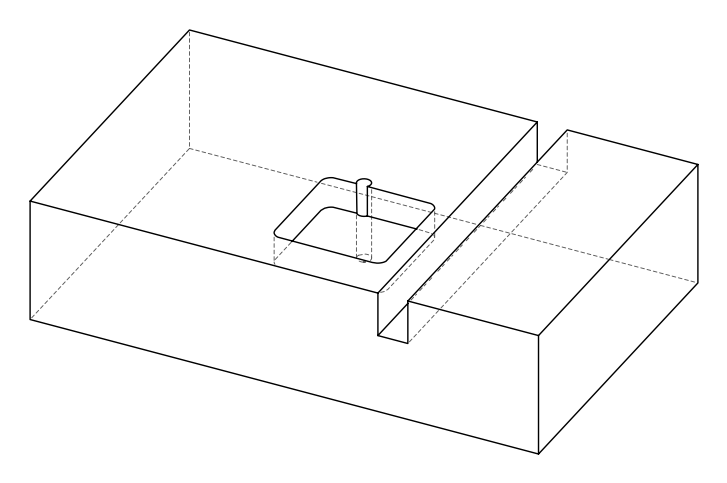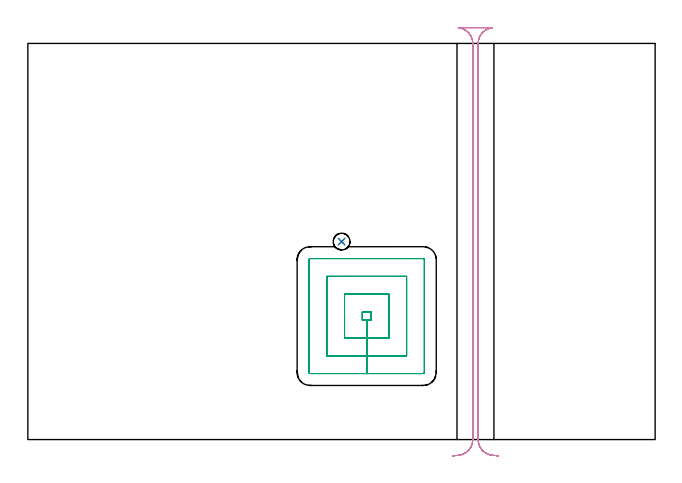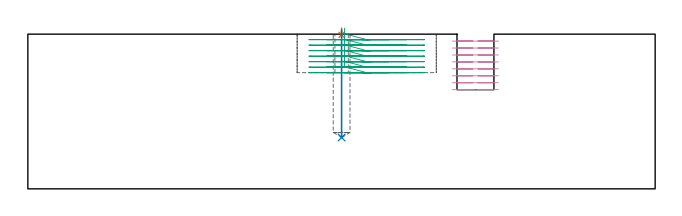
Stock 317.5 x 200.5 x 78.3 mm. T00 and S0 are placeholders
(PLAN: 4 operations, 3 tool changes, 16.2 min)
(1 SPOT_DRILL | STEP1POCKET | NXT0321_9005460120000 | 0.03 min | 1 mm3)
(2 DRILL_BLIND_HOLE_INTO_CENTER | STEP1POCKET | UGT0301_480 | 0.22 min | 2859 mm3)
(3 MILL_RECTANGULAR_POCKET | POCKET_RECTANGULAR_STRAIGHT | NXT0201_011 | Follow Part, ap 3, ae 75% | 8.29 min | 95517 mm3)
(4 MILL_RECTANGULAR_SLOT | SLOT_RECTANGULAR | UGT0201_008 | Follow Part, ap 4, ae 75% | 7.67 min | 105350 mm3)
(TOOL NXT0321_9005460120000 | NC Spot Drill, 142deg, 12mm, Carbide, Uncoated | D12 PA142 FL30 Z2)
(TOOL UGT0301_480 | Carbide Drill 8.5 mm | D8.5 PA118 FL75 Z2)
(TOOL NXT0201_011 | ENDMILL 12mm [2P460-1200-NA 1630] | D12 FL38 Z6)
(TOOL UGT0201_008 | End Mill 16 mm | D16 FL32 Z4)
(OP 1 SPOT_DRILL)
G17 G21 G94 G90
T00 M6
G54
G17 G0 G90 X158.8 Y100.2 S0 M3
G43 Z88.3 H0
G94 G81 G98 Z77.934 F250. R81.3
G80
M5
M2
(OP 2 DRILL_BLIND_HOLE_INTO_CENTER)
G17 G21 G94 G90
T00 M6
G54
G17 G0 G90 X158.8 Y100.2 S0 M3
G43 Z88.3 H0
G94 G81 G98 Z26. F250. R80.3
G80
M5
M2
(OP 3 MILL_RECTANGULAR_POCKET)
G17 G21 G94 G90
T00 M6
G54
G17 G0 G90 X160.3 Y61.793 S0 M3
G43 Z88.3 H1
Z81.3
G94 G1 Y51.4 Z78.515 F250.
X171.5 Z75.514
Y60.4
X173.7 F500.
Y64.6
X169.3
Y60.4
X171.5
Y51.4
X182.7
Y73.6
X160.3
Y51.4
X171.5
Y42.4
X191.7
Y82.6
X162.161
X151.3
Y42.4
X171.5
Y33.4
X200.1
G3 X200.7 Y34. R0.6
G1 Y91.
G3 X200.1 Y91.6 R0.6
G1 X142.9
G3 X142.3 Y91. R0.6
G1 Y34.
G3 X142.9 Y33.4 R0.6
G1 X171.5
X172.5
G0 X160.3 Y61.793 Z78.514
G1 Y51.4 Z75.73 F250.
X171.5 Z72.729
Y60.4
X173.7 F500.
Y64.6
X169.3
Y60.4
X171.5
Y51.4
X182.7
Y73.6
X160.3
Y51.4
X171.5
Y42.4
X191.7
Y82.6
X162.161
X151.3
Y42.4
X171.5
Y33.4
X200.1
G3 X200.7 Y34. R0.6
G1 Y91.
G3 X200.1 Y91.6 R0.6
G1 X142.9
G3 X142.3 Y91. R0.6
G1 Y34.
G3 X142.9 Y33.4 R0.6
G1 X171.5
X172.5
G0 X160.3 Y61.793 Z75.729
G1 Y51.4 Z72.944 F250.
X171.5 Z69.943
Y60.4
X173.7 F500.
Y64.6
X169.3
Y60.4
X171.5
Y51.4
X182.7
Y73.6
X160.3
Y51.4
X171.5
Y42.4
X191.7
Y82.6
X162.161
X151.3
Y42.4
X171.5
Y33.4
X200.1
G3 X200.7 Y34. R0.6
G1 Y91.
G3 X200.1 Y91.6 R0.6
G1 X142.9
G3 X142.3 Y91. R0.6
G1 Y34.
G3 X142.9 Y33.4 R0.6
G1 X171.5
X172.5
G0 X160.3 Y61.793 Z72.943
G1 Y51.4 Z70.158 F250.
X171.5 Z67.157
Y60.4
X173.7 F500.
Y64.6
X169.3
Y60.4
X171.5
Y51.4
X182.7
Y73.6
X160.3
Y51.4
X171.5
Y42.4
X191.7
Y82.6
X162.161
X151.3
Y42.4
X171.5
Y33.4
X200.1
G3 X200.7 Y34. R0.6
G1 Y91.
G3 X200.1 Y91.6 R0.6
G1 X142.9
G3 X142.3 Y91. R0.6
G1 Y34.
G3 X142.9 Y33.4 R0.6
G1 X171.5
X172.5
G0 X160.3 Y61.793 Z70.157
G1 Y51.4 Z67.372 F250.
X171.5 Z64.371
Y60.4
X173.7 F500.
Y64.6
X169.3
Y60.4
X171.5
Y51.4
X182.7
Y73.6
X160.3
Y51.4
X171.5
Y42.4
X191.7
Y82.6
X162.161
X151.3
Y42.4
X171.5
Y33.4
X200.1
G3 X200.7 Y34. R0.6
G1 Y91.
G3 X200.1 Y91.6 R0.6
G1 X142.9
G3 X142.3 Y91. R0.6
G1 Y34.
G3 X142.9 Y33.4 R0.6
G1 X171.5
X172.5
G0 X160.3 Y61.793 Z67.371
G1 Y51.4 Z64.587 F250.
X171.5 Z61.586
Y60.4
X173.7 F500.
Y64.6
X169.3
Y60.4
X171.5
Y51.4
X182.7
Y73.6
X160.3
Y51.4
X171.5
Y42.4
X191.7
Y82.6
X162.161
X151.3
Y42.4
X171.5
Y33.4
X200.1
G3 X200.7 Y34. R0.6
G1 Y91.
G3 X200.1 Y91.6 R0.6
G1 X142.9
G3 X142.3 Y91. R0.6
G1 Y34.
G3 X142.9 Y33.4 R0.6
G1 X171.5
X172.5
G0 X160.3 Y61.793 Z64.586
G1 Y51.4 Z61.801 F250.
X171.5 Z58.8
Y60.4
X173.7 F500.
Y64.6
X169.3
Y60.4
X171.5
Y51.4
X182.7
Y73.6
X160.3
Y51.4
X171.5
Y42.4
X191.7
Y82.6
X162.161
X151.3
Y42.4
X171.5
Y33.4
X200.1
G3 X200.7 Y34. R0.6
G1 Y91.
G3 X200.1 Y91.6 R0.6
G1 X142.9
G3 X142.3 Y91. R0.6
G1 Y34.
G3 X142.9 Y33.4 R0.6
G1 X171.5
X172.5
G0 Z88.3
M5
M2
(OP 4 MILL_RECTANGULAR_SLOT)
G17 G21 G94 G90
T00 M6
G54
G17 G0 G90 X238.197 Y-8.23 S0 M3
G43 Z88.3 H0
Z74.787
G94 G1 X235.208 Y-7.97 F250.
G2 X227.9 Y0. R8. F500.
G1 Y200.5
G2 X235.208 Y208.47 R8.
G1 Y208.5
X217.892
Y208.47
G2 X225.2 Y200.5 R8.
G1 Y0.
G2 X217.892 Y-7.97 R8.
G1 X214.903 Y-8.23 F250.
G0 X238.197 Z71.275
G1 X235.208 Y-7.97
G2 X227.9 Y0. R8. F500.
G1 Y200.5
G2 X235.208 Y208.47 R8.
G1 Y208.5
X217.892
Y208.47
G2 X225.2 Y200.5 R8.
G1 Y0.
G2 X217.892 Y-7.97 R8.
G1 X214.903 Y-8.23 F250.
G0 X238.197 Z67.762
G1 X235.208 Y-7.97
G2 X227.9 Y0. R8. F500.
G1 Y200.5
G2 X235.208 Y208.47 R8.
G1 Y208.5
X217.892
Y208.47
G2 X225.2 Y200.5 R8.
G1 Y0.
G2 X217.892 Y-7.97 R8.
G1 X214.903 Y-8.23 F250.
G0 X238.197 Z64.25
G1 X235.208 Y-7.97
G2 X227.9 Y0. R8. F500.
G1 Y200.5
G2 X235.208 Y208.47 R8.
G1 Y208.5
X217.892
Y208.47
G2 X225.2 Y200.5 R8.
G1 Y0.
G2 X217.892 Y-7.97 R8.
G1 X214.903 Y-8.23 F250.
G0 X238.197 Z60.737
G1 X235.208 Y-7.97
G2 X227.9 Y0. R8. F500.
G1 Y200.5
G2 X235.208 Y208.47 R8.
G1 Y208.5
X217.892
Y208.47
G2 X225.2 Y200.5 R8.
G1 Y0.
G2 X217.892 Y-7.97 R8.
G1 X214.903 Y-8.23 F250.
G0 X238.197 Z57.225
G1 X235.208 Y-7.97
G2 X227.9 Y0. R8. F500.
G1 Y200.5
G2 X235.208 Y208.47 R8.
G1 Y208.5
X217.892
Y208.47
G2 X225.2 Y200.5 R8.
G1 Y0.
G2 X217.892 Y-7.97 R8.
G1 X214.903 Y-8.23 F250.
G0 X238.197 Z53.712
G1 X235.208 Y-7.97
G2 X227.9 Y0. R8. F500.
G1 Y200.5
G2 X235.208 Y208.47 R8.
G1 Y208.5
X217.892
Y208.47
G2 X225.2 Y200.5 R8.
G1 Y0.
G2 X217.892 Y-7.97 R8.
G1 X214.903 Y-8.23 F250.
G0 X238.197 Z50.2
G1 X235.208 Y-7.97
G2 X227.9 Y0. R8. F500.
G1 Y200.5
G2 X235.208 Y208.47 R8.
G1 Y208.5
X217.892
Y208.47
G2 X225.2 Y200.5 R8.
G1 Y0.
G2 X217.892 Y-7.97 R8.
G1 X214.903 Y-8.23 F250.
G0 Z88.3
M5
M2
